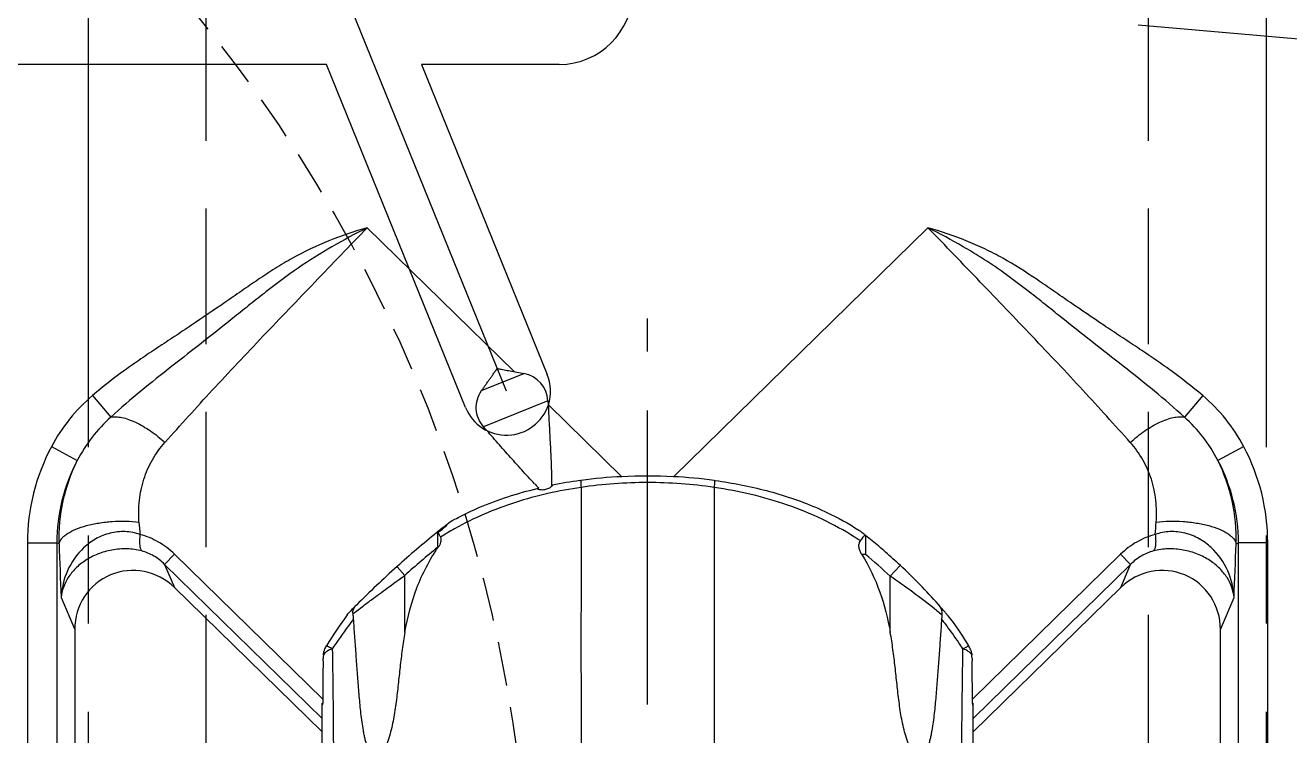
# Model space of a CAD drawing. Header units: millimetres. Extents: x 23075 to 24509, y -21593 to -20579.
# Drawn here: x 24264.94 to 24307.88, y -20859.69 to -20835.56 of the extents above; entities that cross this region are included whole.
import ezdxf

# ---------------------------------------------------------------- set-up
doc = ezdxf.new("R2010")
doc.units = ezdxf.units.MM
doc.header["$LTSCALE"] = 8
doc.linetypes.add('CENTER', pattern=[2, 1.25, -0.25, 0.25, -0.25])
doc.linetypes.add('HIDDEN', pattern=[0.375, 0.25, -0.125])
for name, color, linetype in [('Cav-cor', 30, 'Continuous'), ('CL', 1, 'Continuous'), ('SLIDE', 6, 'Continuous'), ('WT', 4, 'Continuous')]:
    doc.layers.add(name, color=color, linetype=linetype)

msp = doc.modelspace()

# ---------------------------------------------------------------- linework, layer by layer
at = {"color": 8, "linetype": 'HIDDEN', "ltscale": 0.75}
msp.add_circle((24232.076, -20866.885), 50, dxfattribs=at)
at = {"layer": 'Cav-cor', "color": 241}
for p, q in [((24281.28, -20847.984), (24275.772, -20834.385)), ((24275.167, -20836.885), (24235.076, -20836.885)), ((24279.89, -20848.547), (24275.167, -20836.885)), ((24283.076, -20836.885), (24278.403, -20836.885)), ((24278.403, -20836.885), (24282.671, -20847.421)), ((24281.555, -20847.326), (24276.556, -20842.435)), ((24286.951, -20850.893), (24295.596, -20842.435)), ((24280.438, -20847.969), (24281.877, -20847.386)), ((24281.354, -20847.288), (24281.526, -20847.32)), ((24281.526, -20847.32), (24281.877, -20847.386)), ((24267.228, -20848.134), (24267.85, -20848.868)), ((24304.925, -20848.134), (24304.303, -20848.868)), ((24282.691, -20848.316), (24280.507, -20849.2)), ((24282.691, -20848.316), (24282.706, -20848.581)), ((24285.201, -20850.893), (24282.698, -20848.444)), ((24265.831, -20849.872), (24266.71, -20850.339)), ((24306.322, -20849.872), (24305.442, -20850.339)), ((24282.81, -20851.181), (24282.81, -20851.187)), ((24282.81, -20851.187), (24282.83, -20851.183)), ((24282.83, -20851.183), (24282.843, -20851.18)), ((24283.78, -20851.023), (24283.813, -20851.018)), ((24288.339, -20851.018), (24288.375, -20851.023)), ((24282.326, -20851.294), (24282.352, -20851.288)), ((24282.352, -20851.288), (24282.384, -20851.28)), ((24279.384, -20852.424), (24279.408, -20852.406)), ((24278.913, -20852.798), (24278.933, -20852.782)), ((24278.948, -20853.289), (24278.948, -20852.8)), ((24293.464, -20852.878), (24293.474, -20852.886)), ((24265.017, -20853.141), (24266.013, -20853.141)), ((24265.017, -20853.141), (24265.017, -20874.979)), ((24266.013, -20853.141), (24266.013, -20874.979)), ((24266.091, -20853.173), (24266.013, -20853.141)), ((24278.948, -20853.289), (24278.968, -20853.289)), ((24306.061, -20853.173), (24306.139, -20853.141)), ((24307.135, -20853.141), (24306.139, -20853.141)), ((24306.139, -20874.979), (24306.139, -20853.141)), ((24307.135, -20874.979), (24307.135, -20853.141)), ((24270.014, -20853.529), (24269.676, -20853.874)), ((24275.045, -20858.452), (24270.014, -20853.529)), ((24293.476, -20853.536), (24293.348, -20853.536)), ((24302.139, -20853.529), (24297.107, -20858.452)), ((24302.139, -20853.529), (24302.476, -20853.874)), ((24275.021, -20859.104), (24269.676, -20853.874)), ((24269.676, -20853.874), (24270.01, -20854.66)), ((24277.835, -20854.245), (24277.573, -20853.953)), ((24277.835, -20856.182), (24277.835, -20854.245)), ((24294.317, -20854.277), (24294.658, -20853.913)), ((24294.317, -20856.182), (24294.317, -20854.277)), ((24302.476, -20853.874), (24297.131, -20859.104)), ((24302.142, -20854.66), (24302.476, -20853.874)), ((24275.021, -20859.563), (24270.01, -20854.66)), ((24297.131, -20859.563), (24302.142, -20854.66)), ((24266.162, -20854.996), (24266.624, -20856.083)), ((24305.529, -20856.083), (24305.991, -20854.996)), ((24275.873, -20855.59), (24275.912, -20855.538)), ((24295.949, -20855.233), (24295.974, -20855.262)), ((24266.624, -20856.083), (24266.624, -20874.369)), ((24305.529, -20874.369), (24305.529, -20856.083)), ((24296.877, -20856.693), (24296.783, -20856.737)), ((24275.058, -20857.127), (24275.059, -20857.068)), ((24275.058, -20857.146), (24275.058, -20857.127)), ((24297.093, -20857.068), (24297.094, -20857.127)), ((24297.094, -20857.127), (24297.095, -20857.146)), ((24275.021, -20870.302), (24275.021, -20858.586)), ((24297.131, -20870.302), (24297.131, -20858.586))]:
    msp.add_line(p, q, dxfattribs=at)
for centre, radius, start, end in [((24283.076, -20834.385), 2.5, 270, 90), ((24281.693, -20848.369), 1, 3.0498, 79.3898), ((24281.28, -20847.984), 1.5, 341.8445, 22.0498), ((24271.051, -20852.638), 5.907, 130.3283, 152.0881), ((24301.102, -20852.638), 5.907, 27.9121, 49.6713), ((24281.284, -20847.985), 1.496, 202.0494, 341.8444), ((24271.303, -20852.719), 5.173, 131.885, 152.6115), ((24300.849, -20852.719), 5.173, 27.389, 48.1145), ((24271.989, -20853.141), 6.972, 152.0455, 180.0054), ((24300.163, -20853.141), 6.972, 359.9944, 27.9546), ((24271.981, -20853.138), 5.968, 152.0376, 180.0372), ((24300.171, -20853.138), 5.968, 359.9626, 27.9626), ((24287.195, -20846.364), 6.879, 223.9328, 225.0892), ((24285.563, -20847.998), 4.57, 225.1212, 225.9168), ((24285.812, -20865.97), 15.085, 97.7421, 101.3487), ((24285.955, -20867.01), 16.135, 92.6774, 97.6281), ((24286.076, -20869.193), 18.322, 87.262, 92.7383), ((24286.172, -20867.299), 16.424, 82.4155, 87.2789), ((24470.055, -20837.037), 201.838, 184.3753, 184.49582), ((24300.341, -20879.307), 34.086, 127.9382, 128.9062), ((24102.111, -20837.038), 201.824, 355.5042, 355.62473), ((24300.197, -20879.131), 33.859, 128.948, 131.9423), ((24284.605, -20861.711), 10.378, 119.3504, 122.4343), ((24287.648, -20861.547), 10.186, 57.2679, 57.5998), ((24287.68, -20861.498), 10.127, 56.2672, 57.2685), ((24280.984, -20868.57), 20.049, 52.12, 52.2902), ((24281.007, -20868.541), 20.012, 51.6359, 52.1201), ((24281.027, -20868.515), 19.979, 51.5047, 51.6358), ((24281.083, -20868.445), 19.89, 49.7813, 51.4669), ((24633.038, -20839.876), 367.188, 182.07536, 182.36), ((24300.188, -20879.121), 33.443, 129.4288, 131.9425), ((24281.145, -20868.372), 19.794, 48.9146, 49.7805), ((23941.335, -20839.955), 364.965, 357.63814, 357.92452), ((24281.168, -20868.345), 19.257, 46.9333, 50.2691), ((24281.191, -20868.319), 19.724, 46.9312, 48.9151), ((24300.128, -20879.052), 33.754, 131.944, 135.1699), ((24278.018, -20878.055), 28.828, 51.8347, 55.5707), ((24281.202, -20868.307), 19.708, 41.5573, 46.9301), ((24300.195, -20879.12), 33.849, 135.6598, 135.8395), ((24300.177, -20879.102), 33.824, 135.1694, 135.6598), ((24281.06, -20868.436), 19.899, 40.5658, 41.4539), ((24281.019, -20868.471), 19.954, 40.2867, 40.566), ((24286.516, -20863.47), 13.243, 143.4868, 148.9474), ((24282.446, -20866.11), 17.124, 36.4438, 37.3438), ((24280.974, -20868.509), 20.012, 39.4667, 40.2864), ((24285.7, -20863.426), 13.165, 31.0329, 35.4586), ((24296.354, -20857.016), 0.732, 25.2173, 31.0447), ((24296.333, -20857.026), 0.755, 19.0426, 25.2026), ((24372.988, -20858.737), 97.944, 179.06901, 179.83316), ((24277.336, -20857.108), 2.277, 178.4178, 178.6967), ((24277.347, -20857.109), 2.288, 178.6967, 178.9744), ((24276.059, -20857.072), 0.999, 173.2324, 178.4642), ((24296.095, -20857.072), 0.998, 1.5327, 6.9132), ((24294.793, -20857.109), 2.3, 1.0292, 1.5815), ((24205.545, -20858.676), 91.562, 0.14021, 0.95762), ((24279.555, -20858.466), 4.51, 179.816, 180.7425), ((24279.017, -20858.474), 3.972, 180.736, 181.7561), ((24292.734, -20858.466), 4.373, 358.4388, 0.1904), ((24293.396, -20858.481), 3.711, 358.2306, 358.3843)]:
    msp.add_arc(centre, radius, start, end, dxfattribs=at)
for centre, major_axis, ratio, start_param, end_param in [((24268.631, -20856.119), (-0.802, 1.886), 0.975885, -1.167619, 1.160068), ((24303.521, -20856.119), (0.802, 1.886), 0.975885, -1.160068, 1.167619), ((24275.076, -20857.764), (1.763, -0.773), 0.40704, -1.425165, -1.410659), ((24275.524, -20858.721), (0.502, 0), 0.786963, 2.818714, 2.978523), ((24297.076, -20857.764), (1.763, 0.773), 0.40704, -1.730934, -1.716427), ((24296.629, -20858.721), (0.502, 0), 0.786963, 0.161868, 0.322879)]:
    msp.add_ellipse(centre, major_axis=major_axis, ratio=ratio, start_param=start_param, end_param=end_param, dxfattribs=at)
for points, knots in [([(24276.556, -20842.435), (24276.116, -20842.56), (24275.247, -20842.855), (24274.209, -20843.345), (24273.424, -20843.817), (24272.85, -20844.195), (24272.285, -20844.585), (24271.532, -20845.107), (24270.776, -20845.623), (24270.013, -20846.129), (24269.439, -20846.507), (24268.869, -20846.889), (24268.12, -20847.416), (24267.577, -20847.838), (24267.228, -20848.134)], [0, 0, 0, 0, 0.125003, 0.24999, 0.312497, 0.375015, 0.437513, 0.500014, 0.625015, 0.687516, 0.750017, 0.812518, 0.875019, 1, 1, 1, 1]), ([(24276.556, -20842.435), (24276.151, -20842.638), (24275.352, -20843.067), (24274.197, -20843.788), (24273.293, -20844.472), (24272.584, -20845.036), (24271.877, -20845.601), (24270.992, -20846.305), (24269.924, -20847.138), (24268.863, -20847.976), (24268.181, -20848.564), (24267.85, -20848.868)], [0, 0, 0, 0, 0.12535, 0.250622, 0.375894, 0.438525, 0.501142, 0.62628, 0.751164, 0.875713, 1, 1, 1, 1]), ([(24269.686, -20849.729), (24270.218, -20849.135), (24271.314, -20847.92), (24273.021, -20846.111), (24274.783, -20844.278), (24275.959, -20843.045), (24276.556, -20842.435)], [0, 0, 0, 0, 0.238838, 0.489859, 0.744463, 1, 1, 1, 1]), ([(24304.925, -20848.134), (24304.575, -20847.838), (24304.033, -20847.416), (24303.283, -20846.89), (24302.713, -20846.507), (24302.14, -20846.129), (24301.376, -20845.623), (24300.62, -20845.107), (24299.867, -20844.585), (24299.114, -20844.065), (24298.343, -20843.568), (24297.528, -20843.148), (24296.688, -20842.782), (24296.037, -20842.559), (24295.596, -20842.435)], [0, 0, 0, 0, 0.124981, 0.187481, 0.249982, 0.312482, 0.374982, 0.499981, 0.562481, 0.62498, 0.749975, 0.812473, 0.875004, 1, 1, 1, 1]), ([(24302.467, -20849.729), (24301.934, -20849.135), (24300.838, -20847.92), (24299.131, -20846.111), (24297.369, -20844.278), (24296.193, -20843.045), (24295.596, -20842.435)], [0, 0, 0, 0, 0.238838, 0.489859, 0.744463, 1, 1, 1, 1]), ([(24304.303, -20848.868), (24303.972, -20848.564), (24303.29, -20847.976), (24302.229, -20847.138), (24301.16, -20846.305), (24300.275, -20845.601), (24299.568, -20845.036), (24298.859, -20844.471), (24298.135, -20843.925), (24297.378, -20843.427), (24296.601, -20842.96), (24296.002, -20842.637), (24295.596, -20842.435)], [0, 0, 0, 0, 0.124286, 0.248833, 0.373716, 0.498852, 0.561467, 0.624099, 0.749367, 0.812, 0.874654, 1, 1, 1, 1]), ([(24280.438, -20847.969), (24280.46, -20847.937), (24280.505, -20847.875), (24280.571, -20847.781), (24280.637, -20847.686), (24280.693, -20847.608), (24280.737, -20847.545), (24280.77, -20847.498), (24280.804, -20847.451), (24280.837, -20847.404), (24280.865, -20847.364), (24280.887, -20847.333), (24280.904, -20847.309), (24280.918, -20847.29), (24280.929, -20847.274), (24280.937, -20847.262), (24280.945, -20847.251), (24280.952, -20847.241), (24280.958, -20847.233), (24280.962, -20847.226), (24280.967, -20847.223), (24280.971, -20847.217), (24280.969, -20847.216)], [0, 0, 0, 0, 0.124914, 0.249892, 0.374935, 0.500041, 0.562618, 0.625209, 0.687814, 0.750433, 0.813065, 0.844385, 0.875708, 0.907034, 0.922699, 0.93836, 0.954033, 0.969748, 0.977537, 0.985046, 0.994643, 1, 1, 1, 1]), ([(24280.969, -20847.216), (24280.985, -20847.22), (24281.017, -20847.225), (24281.081, -20847.237), (24281.161, -20847.252), (24281.258, -20847.27), (24281.322, -20847.282), (24281.354, -20847.288)], [0, 0, 0, 0, 0.123962, 0.24911, 0.4994, 0.749697, 1, 1, 1, 1]), ([(24280.507, -20849.2), (24280.434, -20849.117), (24280.315, -20848.926), (24280.241, -20848.597), (24280.278, -20848.262), (24280.375, -20848.059), (24280.438, -20847.969)], [0, 0, 0, 0, 0.250563, 0.500719, 0.750433, 1, 1, 1, 1]), ([(24282.706, -20848.581), (24282.717, -20848.798), (24282.74, -20849.231), (24282.769, -20849.773), (24282.79, -20850.206), (24282.804, -20850.531), (24282.814, -20850.856), (24282.815, -20851.072), (24282.81, -20851.181)], [0, 0, 0, 0, 0.250326, 0.500474, 0.625461, 0.750384, 0.87524, 1, 1, 1, 1]), ([(24267.85, -20848.868), (24267.906, -20848.857), (24268.033, -20848.85), (24268.235, -20848.879), (24268.458, -20848.943), (24268.789, -20849.081), (24269.213, -20849.333), (24269.53, -20849.587), (24269.686, -20849.729)], [0, 0, 0, 0, 0.083618, 0.180942, 0.292304, 0.416729, 0.696575, 1, 1, 1, 1]), ([(24302.467, -20849.729), (24302.622, -20849.587), (24302.939, -20849.333), (24303.364, -20849.081), (24303.695, -20848.943), (24303.917, -20848.879), (24304.119, -20848.85), (24304.246, -20848.857), (24304.303, -20848.868)], [0, 0, 0, 0, 0.303423, 0.58327, 0.707694, 0.819056, 0.916381, 1, 1, 1, 1]), ([(24282.241, -20851.137), (24282.091, -20850.981), (24281.799, -20850.661), (24281.366, -20850.176), (24280.936, -20849.689), (24280.65, -20849.363), (24280.507, -20849.2)], [0, 0, 0, 0, 0.249996, 0.499998, 0.749999, 1, 1, 1, 1]), ([(24268.805, -20852.435), (24268.787, -20852.189), (24268.794, -20851.696), (24268.946, -20850.975), (24269.239, -20850.305), (24269.524, -20849.909), (24269.686, -20849.729)], [0, 0, 0, 0, 0.253574, 0.503381, 0.751474, 1, 1, 1, 1]), ([(24303.347, -20852.435), (24303.366, -20852.189), (24303.358, -20851.696), (24303.206, -20850.975), (24302.913, -20850.305), (24302.628, -20849.909), (24302.467, -20849.729)], [0, 0, 0, 0, 0.253574, 0.503381, 0.751474, 1, 1, 1, 1]), ([(24266.091, -20853.173), (24266.08, -20852.684), (24266.172, -20851.704), (24266.496, -20850.774), (24266.71, -20850.339)], [0, 0, 0, 0, 0.502111, 1, 1, 1, 1]), ([(24306.061, -20853.173), (24306.073, -20852.684), (24305.98, -20851.704), (24305.656, -20850.774), (24305.442, -20850.339)], [0, 0, 0, 0, 0.502111, 1, 1, 1, 1]), ([(24283.815, -20851.256), (24283.063, -20851.367), (24281.945, -20851.618), (24280.524, -20852.147), (24279.846, -20852.481), (24279.518, -20852.665)], [0, 0, 0, 0, 0.502072, 0.751825, 1, 1, 1, 1]), ([(24282.793, -20851.242), (24282.759, -20851.269), (24282.68, -20851.317), (24282.567, -20851.345), (24282.475, -20851.346), (24282.416, -20851.339), (24282.37, -20851.328), (24282.344, -20851.318), (24282.335, -20851.312)], [0, 0, 0, 0, 0.265225, 0.565422, 0.705394, 0.829367, 0.930581, 1, 1, 1, 1]), ([(24282.844, -20851.185), (24282.844, -20851.188), (24282.84, -20851.196), (24282.83, -20851.208), (24282.814, -20851.224), (24282.8, -20851.236), (24282.793, -20851.242)], [0, 0, 0, 0, 0.117924, 0.327295, 0.624956, 1, 1, 1, 1]), ([(24283.811, -20851.018), (24283.809, -20851.018), (24283.806, -20851.025), (24283.805, -20851.036), (24283.804, -20851.057), (24283.804, -20851.084), (24283.805, -20851.118), (24283.808, -20851.176), (24283.812, -20851.223), (24283.815, -20851.256)], [0, 0, 0, 0, 0.023643, 0.07566, 0.158688, 0.27229, 0.415227, 0.58599, 1, 1, 1, 1]), ([(24283.815, -20851.256), (24283.814, -20851.678), (24283.816, -20852.329), (24283.815, -20853.216), (24283.816, -20854.671), (24283.811, -20856.902), (24283.821, -20859.889), (24283.813, -20861.885), (24283.814, -20862.879)], [0, 0, 0, 0, 0.10911, 0.167827, 0.228909, 0.484905, 0.743555, 1, 1, 1, 1]), ([(24288.338, -20851.255), (24287.59, -20851.144), (24286.076, -20851.04), (24284.562, -20851.144), (24283.815, -20851.255)], [0, 0, 0, 0, 0.5, 1, 1, 1, 1]), ([(24288.337, -20851.256), (24288.338, -20851.678), (24288.337, -20852.329), (24288.337, -20853.216), (24288.337, -20854.171), (24288.338, -20855.399), (24288.34, -20857.393), (24288.331, -20859.889), (24288.339, -20861.885), (24288.339, -20862.879)], [0, 0, 0, 0, 0.10911, 0.167827, 0.228909, 0.355662, 0.484905, 0.743554, 1, 1, 1, 1]), ([(24293.106, -20852.947), (24292.751, -20852.722), (24292.01, -20852.313), (24290.83, -20851.834), (24289.601, -20851.479), (24288.761, -20851.319), (24288.337, -20851.256)], [0, 0, 0, 0, 0.247591, 0.497182, 0.748168, 1, 1, 1, 1]), ([(24288.341, -20851.017), (24288.343, -20851.018), (24288.346, -20851.025), (24288.347, -20851.036), (24288.349, -20851.057), (24288.349, -20851.083), (24288.347, -20851.118), (24288.344, -20851.176), (24288.34, -20851.222), (24288.338, -20851.255)], [0, 0, 0, 0, 0.023615, 0.0756, 0.158605, 0.272197, 0.415137, 0.585917, 1, 1, 1, 1]), ([(24288.375, -20851.023), (24288.959, -20851.103), (24290.118, -20851.328), (24291.241, -20851.702), (24291.782, -20851.933)], [0, 0, 0, 0, 0.500431, 1, 1, 1, 1]), ([(24279.408, -20852.406), (24279.486, -20852.362), (24279.8, -20852.191), (24280.124, -20852.038), (24280.371, -20851.933)], [0, 0, 0, 0, 0.24969, 1, 1, 1, 1]), ([(24291.782, -20851.933), (24291.909, -20851.988), (24292.414, -20852.215), (24292.899, -20852.484), (24293.248, -20852.709)], [0, 0, 0, 0, 0.250632, 1, 1, 1, 1]), ([(24266.091, -20853.173), (24266.105, -20853.108), (24266.16, -20853.011), (24266.268, -20852.904), (24266.423, -20852.789), (24266.675, -20852.663), (24267.034, -20852.545), (24267.448, -20852.458), (24267.895, -20852.408), (24268.352, -20852.398), (24268.656, -20852.418), (24268.805, -20852.435)], [0, 0, 0, 0, 0.067364, 0.107995, 0.154085, 0.262858, 0.391964, 0.53675, 0.691037, 0.847844, 1, 1, 1, 1]), ([(24278.948, -20852.8), (24279.001, -20852.76), (24279.109, -20852.681), (24279.208, -20852.591), (24279.255, -20852.545)], [0, 0, 0, 0, 0.503721, 1, 1, 1, 1]), ([(24303.347, -20852.435), (24303.496, -20852.418), (24303.8, -20852.398), (24304.257, -20852.408), (24304.704, -20852.458), (24305.118, -20852.545), (24305.477, -20852.663), (24305.729, -20852.789), (24305.884, -20852.904), (24305.992, -20853.011), (24306.048, -20853.108), (24306.061, -20853.173)], [0, 0, 0, 0, 0.152156, 0.308963, 0.46325, 0.608036, 0.737142, 0.845915, 0.892005, 0.932636, 1, 1, 1, 1]), ([(24268.838, -20852.858), (24268.678, -20852.802), (24268.336, -20852.734), (24267.816, -20852.789), (24267.335, -20852.984), (24266.797, -20853.381), (24266.325, -20854.056), (24266.176, -20854.687), (24266.162, -20854.996)], [0, 0, 0, 0, 0.129267, 0.260719, 0.391453, 0.519443, 0.76447, 1, 1, 1, 1]), ([(24268.838, -20852.858), (24268.831, -20852.922), (24268.821, -20853.041), (24268.824, -20853.202), (24268.846, -20853.327), (24268.877, -20853.395), (24268.898, -20853.417)], [0, 0, 0, 0, 0.336627, 0.620448, 0.841721, 1, 1, 1, 1]), ([(24270.014, -20853.529), (24269.849, -20853.368), (24269.483, -20853.088), (24269.056, -20852.914), (24268.838, -20852.858)], [0, 0, 0, 0, 0.505882, 1, 1, 1, 1]), ([(24278.948, -20852.8), (24278.967, -20852.818), (24279, -20852.868), (24279.025, -20852.922), (24279.039, -20852.952)], [0, 0, 0, 0, 0.444986, 1, 1, 1, 1]), ([(24279.039, -20852.952), (24279.05, -20852.977), (24279.064, -20853.035), (24279.052, -20853.124), (24279.018, -20853.21), (24278.986, -20853.263), (24278.968, -20853.289)], [0, 0, 0, 0, 0.231856, 0.479671, 0.737962, 1, 1, 1, 1]), ([(24293.304, -20853.076), (24293.334, -20853.033), (24293.37, -20852.971), (24293.427, -20852.907), (24293.459, -20852.889), (24293.474, -20852.887)], [0, 0, 0, 0, 0.60375, 0.824268, 1, 1, 1, 1]), ([(24293.474, -20852.889), (24293.478, -20852.914), (24293.475, -20852.993), (24293.477, -20853.137), (24293.476, -20853.327), (24293.476, -20853.464), (24293.476, -20853.536)], [0, 0, 0, 0, 0.120662, 0.362852, 0.668826, 1, 1, 1, 1]), ([(24303.314, -20852.858), (24303.096, -20852.914), (24302.669, -20853.088), (24302.303, -20853.368), (24302.139, -20853.529)], [0, 0, 0, 0, 0.494118, 1, 1, 1, 1]), ([(24303.314, -20852.858), (24303.322, -20852.922), (24303.331, -20853.041), (24303.328, -20853.202), (24303.307, -20853.327), (24303.275, -20853.395), (24303.254, -20853.417)], [0, 0, 0, 0, 0.336628, 0.620449, 0.841722, 1, 1, 1, 1]), ([(24305.991, -20854.996), (24305.976, -20854.686), (24305.827, -20854.055), (24305.355, -20853.381), (24304.817, -20852.984), (24304.336, -20852.789), (24303.817, -20852.734), (24303.474, -20852.802), (24303.314, -20852.858)], [0, 0, 0, 0, 0.23553, 0.480559, 0.608549, 0.739282, 0.870734, 1, 1, 1, 1]), ([(24268.898, -20853.417), (24268.736, -20853.375), (24268.396, -20853.328), (24267.886, -20853.366), (24267.405, -20853.503), (24266.986, -20853.721), (24266.647, -20853.995), (24266.394, -20854.307), (24266.227, -20854.643), (24266.173, -20854.879), (24266.162, -20854.996)], [0, 0, 0, 0, 0.141748, 0.287991, 0.430248, 0.562997, 0.684786, 0.796667, 0.900822, 1, 1, 1, 1]), ([(24269.676, -20853.874), (24269.567, -20853.765), (24269.326, -20853.575), (24269.042, -20853.455), (24268.898, -20853.417)], [0, 0, 0, 0, 0.50795, 1, 1, 1, 1]), ([(24277.835, -20856.182), (24277.925, -20855.668), (24278.188, -20854.654), (24278.669, -20853.715), (24278.968, -20853.289)], [0, 0, 0, 0, 0.500224, 1, 1, 1, 1]), ([(24293.348, -20853.536), (24293.326, -20853.499), (24293.285, -20853.424), (24293.249, -20853.302), (24293.251, -20853.18), (24293.283, -20853.107), (24293.304, -20853.076)], [0, 0, 0, 0, 0.264906, 0.524595, 0.770712, 1, 1, 1, 1]), ([(24303.254, -20853.417), (24303.11, -20853.455), (24302.826, -20853.575), (24302.585, -20853.765), (24302.476, -20853.874)], [0, 0, 0, 0, 0.49205, 1, 1, 1, 1]), ([(24305.991, -20854.996), (24305.979, -20854.879), (24305.925, -20854.643), (24305.758, -20854.307), (24305.505, -20853.995), (24305.166, -20853.721), (24304.748, -20853.503), (24304.266, -20853.366), (24303.756, -20853.328), (24303.416, -20853.375), (24303.254, -20853.417)], [0, 0, 0, 0, 0.099178, 0.203333, 0.315214, 0.437003, 0.569752, 0.712008, 0.858252, 1, 1, 1, 1]), ([(24293.348, -20853.536), (24293.599, -20853.935), (24294.005, -20854.797), (24294.236, -20855.717), (24294.317, -20856.182)], [0, 0, 0, 0, 0.499843, 1, 1, 1, 1]), ([(24276.391, -20855.305), (24276.493, -20855.227), (24276.775, -20855.015), (24277.254, -20854.659), (24277.636, -20854.386), (24277.835, -20854.245)], [0, 0, 0, 0, 0.21403, 0.59153, 1, 1, 1, 1]), ([(24276.073, -20855.55), (24276.066, -20855.511), (24276.069, -20855.425), (24276.111, -20855.349), (24276.138, -20855.313)], [0, 0, 0, 0, 0.463752, 1, 1, 1, 1]), ([(24276.073, -20855.55), (24276.091, -20855.536), (24276.197, -20855.454), (24276.303, -20855.372), (24276.391, -20855.305)], [0, 0, 0, 0, 0.171416, 1, 1, 1, 1]), ([(24276.093, -20855.722), (24276.092, -20855.707), (24276.087, -20855.649), (24276.08, -20855.591), (24276.073, -20855.55)], [0, 0, 0, 0, 0.264581, 1, 1, 1, 1]), ([(24295.832, -20855.389), (24295.857, -20855.409), (24295.938, -20855.474), (24296.019, -20855.538), (24296.074, -20855.582)], [0, 0, 0, 0, 0.312325, 1, 1, 1, 1]), ([(24296.074, -20855.582), (24296.078, -20855.554), (24296.081, -20855.494), (24296.054, -20855.371), (24295.999, -20855.29), (24295.956, -20855.241)], [0, 0, 0, 0, 0.233372, 0.478116, 1, 1, 1, 1]), ([(24276.092, -20855.722), (24276.029, -20855.805), (24275.78, -20856.138), (24275.543, -20856.479), (24275.37, -20856.737)], [0, 0, 0, 0, 0.250637, 1, 1, 1, 1]), ([(24277.835, -20856.182), (24277.801, -20856.377), (24277.741, -20856.768), (24277.669, -20857.358), (24277.617, -20857.851), (24277.574, -20858.244), (24277.539, -20858.539), (24277.498, -20858.833), (24277.449, -20859.126), (24277.388, -20859.417), (24277.314, -20859.704), (24277.236, -20859.937), (24277.158, -20860.118), (24277.09, -20860.246), (24277.02, -20860.344), (24276.951, -20860.406), (24276.892, -20860.439), (24276.826, -20860.445), (24276.765, -20860.421), (24276.716, -20860.379), (24276.661, -20860.308), (24276.607, -20860.206), (24276.557, -20860.075), (24276.515, -20859.939), (24276.48, -20859.8), (24276.45, -20859.658), (24276.415, -20859.468), (24276.378, -20859.227), (24276.342, -20858.937), (24276.312, -20858.645), (24276.286, -20858.352), (24276.253, -20857.961), (24276.217, -20857.472), (24276.174, -20856.887), (24276.132, -20856.304), (24276.105, -20855.916), (24276.092, -20855.722)], [0, 0, 0, 0, 0.063552, 0.127102, 0.190652, 0.222425, 0.254197, 0.285964, 0.317723, 0.349462, 0.381158, 0.41275, 0.428461, 0.444038, 0.459303, 0.466702, 0.473793, 0.480551, 0.487241, 0.494163, 0.501289, 0.515962, 0.530993, 0.546227, 0.561592, 0.577048, 0.592571, 0.623761, 0.655086, 0.686496, 0.717954, 0.749433, 0.812378, 0.8752, 0.93778, 1, 1, 1, 1]), ([(24296.06, -20855.722), (24296.047, -20855.916), (24296.02, -20856.304), (24295.978, -20856.887), (24295.936, -20857.472), (24295.899, -20857.961), (24295.867, -20858.352), (24295.84, -20858.645), (24295.81, -20858.937), (24295.774, -20859.227), (24295.738, -20859.468), (24295.702, -20859.658), (24295.672, -20859.8), (24295.637, -20859.939), (24295.596, -20860.075), (24295.545, -20860.206), (24295.492, -20860.308), (24295.436, -20860.379), (24295.387, -20860.421), (24295.326, -20860.445), (24295.26, -20860.439), (24295.201, -20860.406), (24295.132, -20860.344), (24295.062, -20860.246), (24294.994, -20860.118), (24294.917, -20859.937), (24294.839, -20859.703), (24294.764, -20859.417), (24294.703, -20859.126), (24294.654, -20858.833), (24294.614, -20858.539), (24294.578, -20858.244), (24294.535, -20857.851), (24294.483, -20857.358), (24294.411, -20856.768), (24294.351, -20856.377), (24294.317, -20856.182)], [0, 0, 0, 0, 0.062218, 0.124798, 0.187619, 0.250564, 0.282043, 0.3135, 0.344911, 0.376235, 0.407425, 0.422948, 0.438404, 0.453768, 0.469003, 0.484035, 0.49871, 0.505837, 0.512757, 0.519447, 0.526205, 0.533299, 0.540701, 0.555966, 0.571542, 0.587254, 0.618845, 0.650542, 0.68228, 0.714039, 0.745806, 0.777577, 0.80935, 0.872899, 0.936449, 1, 1, 1, 1]), ([(24296.074, -20855.582), (24296.073, -20855.593), (24296.066, -20855.64), (24296.062, -20855.686), (24296.06, -20855.722)], [0, 0, 0, 0, 0.237875, 1, 1, 1, 1]), ([(24296.783, -20856.737), (24296.737, -20856.67), (24296.555, -20856.4), (24296.367, -20856.134), (24296.221, -20855.937)], [0, 0, 0, 0, 0.249583, 1, 1, 1, 1]), ([(24275.066, -20856.955), (24275.068, -20856.94), (24275.076, -20856.882), (24275.09, -20856.825), (24275.105, -20856.783)], [0, 0, 0, 0, 0.252013, 1, 1, 1, 1]), ([(24275.37, -20856.737), (24275.325, -20856.754), (24275.244, -20856.79), (24275.168, -20856.837), (24275.136, -20856.863)], [0, 0, 0, 0, 0.539649, 1, 1, 1, 1]), ([(24275.37, -20856.737), (24275.327, -20856.718), (24275.259, -20856.687), (24275.193, -20856.653), (24275.169, -20856.639)], [0, 0, 0, 0, 0.630644, 1, 1, 1, 1]), ([(24275.37, -20856.737), (24275.376, -20857.216), (24275.386, -20857.935), (24275.398, -20858.894), (24275.405, -20859.854), (24275.41, -20861.05), (24275.413, -20862.481), (24275.418, -20863.904), (24275.429, -20865.315), (24275.445, -20866.711), (24275.461, -20867.636), (24275.47, -20868.095)], [0, 0, 0, 0, 0.126535, 0.189934, 0.253329, 0.379926, 0.506006, 0.631348, 0.755693, 0.878719, 1, 1, 1, 1]), ([(24296.682, -20868.095), (24296.692, -20867.636), (24296.707, -20866.711), (24296.723, -20865.315), (24296.734, -20863.904), (24296.739, -20862.481), (24296.742, -20861.05), (24296.747, -20859.854), (24296.755, -20858.894), (24296.767, -20857.935), (24296.777, -20857.216), (24296.783, -20856.737)], [0, 0, 0, 0, 0.121279, 0.24431, 0.368653, 0.493995, 0.620075, 0.746672, 0.810067, 0.873466, 1, 1, 1, 1]), ([(24297.016, -20856.863), (24296.985, -20856.837), (24296.909, -20856.79), (24296.828, -20856.753), (24296.783, -20856.737)], [0, 0, 0, 0, 0.460497, 1, 1, 1, 1]), ([(24296.946, -20856.659), (24296.941, -20856.661), (24296.918, -20856.673), (24296.895, -20856.685), (24296.877, -20856.693)], [0, 0, 0, 0, 0.214526, 1, 1, 1, 1]), ([(24296.983, -20856.638), (24296.98, -20856.64), (24296.968, -20856.647), (24296.956, -20856.653), (24296.946, -20856.659)], [0, 0, 0, 0, 0.196912, 1, 1, 1, 1]), ([(24297.046, -20856.78), (24297.051, -20856.793), (24297.069, -20856.85), (24297.08, -20856.908), (24297.086, -20856.952)], [0, 0, 0, 0, 0.248381, 1, 1, 1, 1]), ([(24275.136, -20856.863), (24275.129, -20856.869), (24275.103, -20856.892), (24275.081, -20856.919), (24275.067, -20856.941)], [0, 0, 0, 0, 0.260203, 1, 1, 1, 1]), ([(24297.085, -20856.941), (24297.081, -20856.934), (24297.061, -20856.905), (24297.036, -20856.88), (24297.016, -20856.863)], [0, 0, 0, 0, 0.242841, 1, 1, 1, 1])]:
    msp.add_open_spline(points, degree=3, knots=knots, dxfattribs=at)
for points in [[(24280.371, -20851.933), (24281.001, -20851.664), (24281.659, -20851.454), (24282.326, -20851.294)], [(24282.335, -20851.312), (24282.333, -20851.31), (24282.331, -20851.309), (24282.329, -20851.307)], [(24275.105, -20856.783), (24275.122, -20856.733), (24275.144, -20856.684), (24275.171, -20856.639)]]:
    msp.add_open_spline(points, degree=3, dxfattribs=at)
at = {"layer": 'CL', "color": 6, "linetype": 'CENTER'}
msp.add_line((24286.076, -20874.638), (24286.076, -20845.516), dxfattribs=at)
at = {"layer": 'SLIDE'}
msp.add_line((24332.076, -20838.122), (24302.736, -20835.555), dxfattribs=at)
at = {"layer": 'WT', "color": 125, "linetype": 'CENTER', "ltscale": 1.5}
for p, q in [((24267.076, -20666.885), (24267.076, -21066.885)), ((24307.076, -20666.885), (24307.076, -21066.885))]:
    msp.add_line(p, q, dxfattribs=at)
at = {"layer": 'WT', "color": 125, "linetype": 'HIDDEN', "ltscale": 2.3}
for p, q in [((24271.076, -20696.885), (24271.076, -21036.885)), ((24303.076, -20696.885), (24303.076, -21036.885))]:
    msp.add_line(p, q, dxfattribs=at)

doc.saveas('drawing.dxf')
